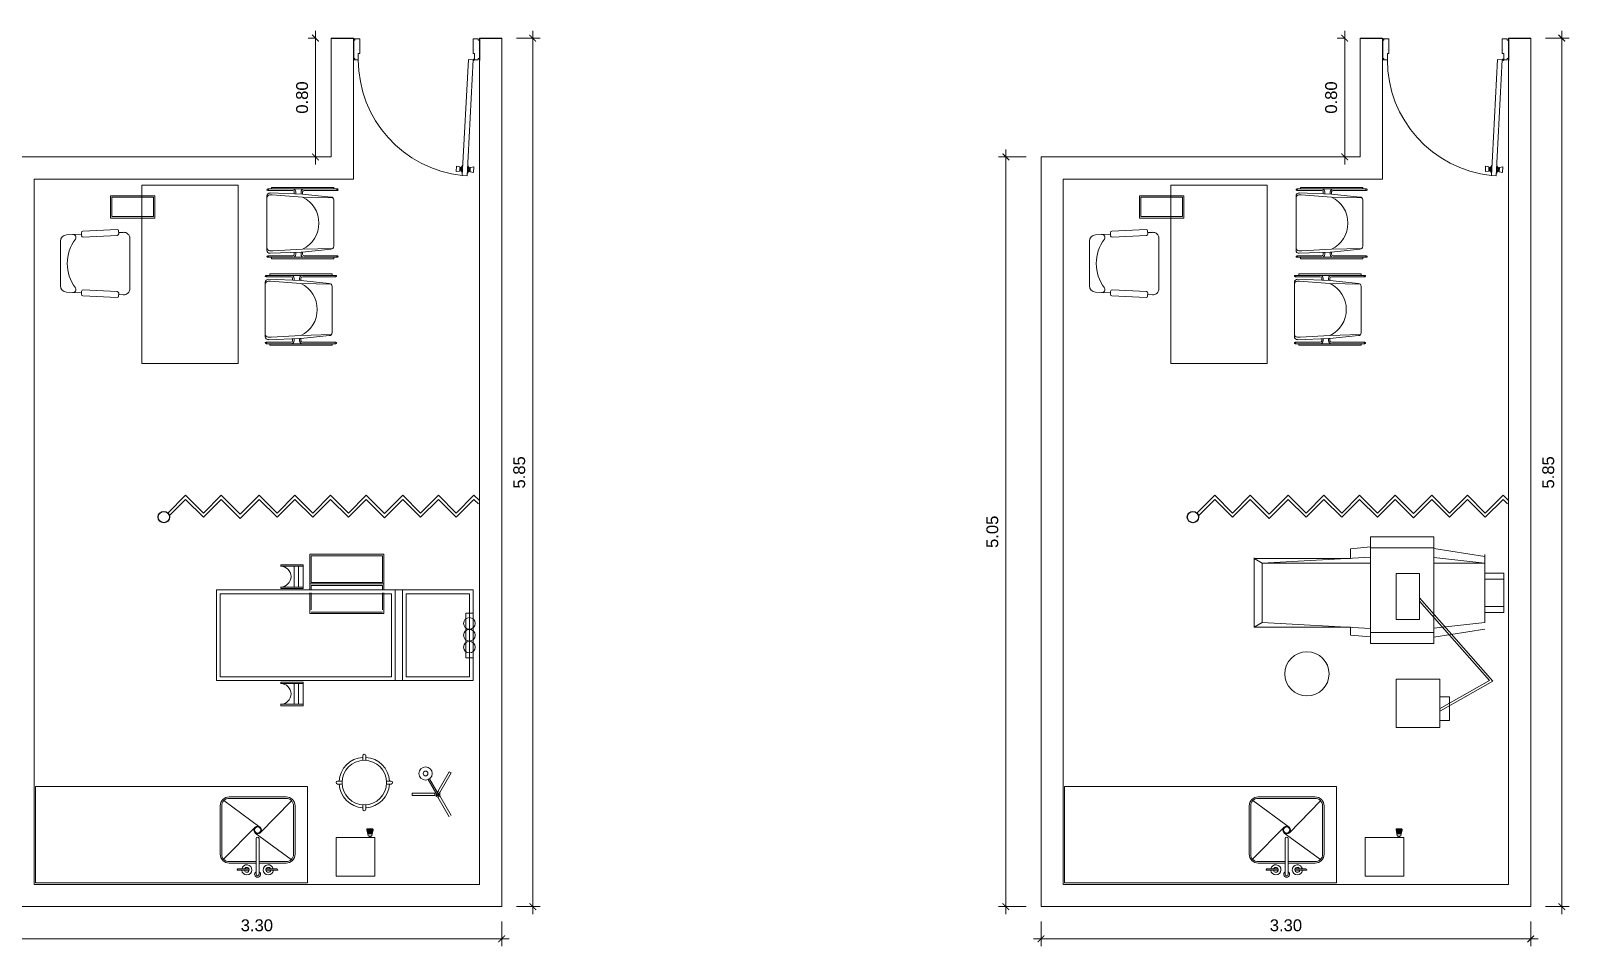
# Model space of a CAD drawing. Header units: metres. Extents: x 250.9 to 296.3, y -151.6 to -124.3.
# Drawn here: x 283.23 to 293.59, y -130.42 to -124.26 of the extents above; entities that cross this region are included whole.
import ezdxf

# ---------------------------------------------------------------- set-up
doc = ezdxf.new("R2010")
doc.units = ezdxf.units.M
doc.header["$MEASUREMENT"] = 0
doc.linetypes.add('HIDDEN', pattern=[0.375, 0.25, -0.125])
for name, color, linetype, lineweight in [('HATCH', 8, 'Continuous', 9), ('MOBILIARIO', 181, 'Continuous', 9), ('MUROS', 2, 'Continuous', 20), ('PROY', 5, 'HIDDEN', 13), ('PUERTAS', 97, 'Continuous', 13)]:
    doc.layers.add(name, color=color, linetype=linetype, lineweight=lineweight)
doc.styles.add('UNO', font='arial.ttf')
doc.dimstyles.new('EN 50', dxfattribs={"dimtxt": 0.08, "dimasz": 0.045, "dimexe": 0.05, "dimexo": 0.1, "dimgap": 0.05, "dimtad": 1, "dimlfac": -1, "dimzin": 1, "dimdsep": 46, "dimtxsty": 'UNO', "dimblk": 'ARCHTICK', "dimcen": 0.5, "dimdle": 0.05, "dimclrd": 1, "dimclre": 1, "dimclrt": 7, "dimazin": 0, "dimtm": 1e-09, "dimtfac": 1, "dimtix": 1, "dimtmove": 0, "dimatfit": 0, "dimldrblk": 'ARCHTICK', "dimfxl": 1, "dimtolj": 2, "dimlwd": 13, "dimlwe": 13, "dimarcsym": 0})

# ---------------------------------------------------------------- blocks, each defined once
blk = doc.blocks.new('TARJA')
for p, q in [((-0.014, -0.022), (-0.227, 0.194)), ((0.23, 0.196), (-0.014, 0.018)), ((0.232, -0.198), (0.019, 0.018)), ((0.019, -0.022), (-0.225, -0.2)), ((-0.008, -0.3), (-0.008, -0.06)), ((0.012, -0.3), (0.012, -0.06)), ((-0.134, -0.27), (-0.134, -0.273)), ((-0.134, -0.273), (-0.054, -0.273)), ((-0.127, -0.263), (-0.055, -0.263)), ((0.139, -0.273), (0.058, -0.273)), ((0.132, -0.263), (0.059, -0.263)), ((0.139, -0.27), (0.139, -0.273))]:
    blk.add_line(p, q)
for points in [[(0.012, -0.225), (0.194, -0.225, 0.414214), (0.254, -0.165), (0.254, 0.161, 0.414214), (0.194, 0.221), (-0.19, 0.221, 0.414214), (-0.25, 0.161), (-0.25, -0.165, 0.414214), (-0.19, -0.225), (-0.007, -0.225)], [(0.012, -0.215), (0.194, -0.215, 0.414214), (0.244, -0.165), (0.244, 0.161, 0.414214), (0.194, 0.211), (-0.19, 0.211, 0.414214), (-0.24, 0.161), (-0.24, -0.165, 0.414214), (-0.19, -0.215), (-0.007, -0.215)]]:
    blk.add_lwpolyline(points, format="xyb")
for radius in [0.026, 0.021]:
    blk.add_circle((0.002, -0.002), radius)
for centre, radius, start, end in [((0.002, -0.06), 0.01, 0, 180), ((-0.127, -0.27), 0.00711, 89.9822, 179.9822), ((-0.07, -0.27), 0.0345, 185.2545, 168.7617), ((-0.07, -0.27), 0.0167, 190.9013, 156.3336), ((0.002, -0.3), 0.02, 120, 60), ((0.002, -0.3), 0.01, 180, 0), ((0.075, -0.27), 0.0345, 11.2383, 354.7455), ((0.075, -0.27), 0.0167, 23.6664, 349.0987), ((0.132, -0.27), 0.00711, 0.0178, 90.0178)]:
    blk.add_arc(centre, radius, start, end)
blk = doc.blocks.new('CESTO')
for points in [[(-0.077, 0.159), (0.073, 0.159), (0.073, -0.141), (-0.077, -0.141)], [(-0.067, 0.149), (0.063, 0.149), (0.063, -0.131), (-0.067, -0.131)]]:
    blk.add_lwpolyline(points, close=True)
blk = doc.blocks.new('gkgk')
for p, q in [((-0.037, 0.806), (-0.039, 0.766)), ((-0.015, 0.77), (-0.039, 0.766)), ((-0.013, 0.8), (-0.037, 0.806)), ((-0.035, 0.002), (0.008, 0.83)), ((-0.014, 0.776), (-0.015, 0.77)), ((-0.014, 0.776), (-0.013, 0.794)), ((-0.01, 0.776), (-0.014, 0.776)), ((-0.013, 0.794), (-0.013, 0.8)), ((-0.009, 0.793), (-0.013, 0.794)), ((-0.01, 0.776), (-0.009, 0.793)), ((-0.01, 0.776), (-0.01, 0.773)), ((-0.006, 0.773), (-0.01, 0.773)), ((-0.009, 0.793), (-0.009, 0.796)), ((-0.005, 0.796), (-0.009, 0.796)), ((-0.006, 0.773), (-0.007, 0.77)), ((-0.003, 0.77), (-0.007, 0.77)), ((-0.006, 0.773), (-0.005, 0.796)), ((-0.001, 0.798), (-0.005, 0.799)), ((-0.005, 0.796), (-0.005, 0.799)), ((-0.003, 0.77), (-0.001, 0.798)), ((0.003, 0.758), (-0.003, 0.77)), ((0.006, 0.81), (-0.001, 0.798)), ((0.043, 0.828), (0, 0)), ((0.003, 0.758), (0.006, 0.81)), ((0.007, 0.81), (0.006, 0.81)), ((0.008, 0.83), (0.043, 0.828)), ((0.041, 0.756), (0.044, 0.808)), ((0.041, 0.782), (0.041, 0.782)), ((0.041, 0.782), (0.041, 0.782)), ((0.042, 0.808), (0.044, 0.808)), ((0.044, 0.808), (0.05, 0.796)), ((0.048, 0.767), (0.05, 0.796)), ((0.05, 0.796), (0.054, 0.796)), ((0.052, 0.77), (0.053, 0.792)), ((0.052, 0.77), (0.056, 0.77)), ((0.052, 0.77), (0.052, 0.767)), ((0.053, 0.792), (0.054, 0.796)), ((0.053, 0.792), (0.057, 0.792)), ((0.056, 0.772), (0.057, 0.79)), ((0.056, 0.772), (0.06, 0.772)), ((0.056, 0.772), (0.056, 0.77)), ((0.057, 0.79), (0.057, 0.792)), ((0.057, 0.79), (0.061, 0.79)), ((0.06, 0.772), (0.061, 0.79)), ((0.06, 0.772), (0.06, 0.766)), ((0.061, 0.79), (0.062, 0.796)), ((0.062, 0.796), (0.086, 0.799)), ((0.086, 0.799), (0.084, 0.76)), ((0.005, 0.758), (0.003, 0.758)), ((0.04, 0.756), (0.041, 0.756)), ((0.041, 0.756), (0.048, 0.767)), ((0.048, 0.767), (0.052, 0.767)), ((0.06, 0.766), (0.084, 0.76)), ((-0.07, 0.002), (-0.045, 0.002)), ((-0.07, 0.002), (-0.07, -0.008)), ((-0.045, 0.002), (-0.045, -0.043)), ((-0.035, 0.002), (0, 0)), ((0.785, 0.002), (0.785, -0.043)), ((0.81, 0.002), (0.785, 0.002)), ((0.81, 0.002), (0.81, -0.008)), ((-0.08, -0.008), (-0.08, -0.138)), ((-0.08, -0.008), (-0.07, -0.008)), ((-0.035, -0.043), (-0.045, -0.043)), ((-0.045, -0.073), (-0.045, -0.073)), ((-0.045, -0.073), (-0.045, -0.073)), ((-0.035, -0.043), (-0.035, -0.148)), ((-0.035, -0.148), (-0.035, -0.043)), ((0.775, -0.043), (0.775, -0.148)), ((0.775, -0.148), (0.775, -0.043)), ((0.775, -0.043), (0.785, -0.043)), ((0.785, -0.073), (0.785, -0.073)), ((0.785, -0.073), (0.785, -0.073)), ((0.82, -0.008), (0.81, -0.008)), ((0.82, -0.008), (0.82, -0.138)), ((-0.08, -0.138), (-0.07, -0.138)), ((-0.07, -0.138), (-0.07, -0.148)), ((-0.07, -0.148), (-0.035, -0.148)), ((0.81, -0.148), (0.775, -0.148)), ((0.82, -0.138), (0.81, -0.138)), ((0.81, -0.138), (0.81, -0.148))]:
    blk.add_line(p, q)
at = {"ltscale": 0.25}
blk.add_circle((-0.04, 0.002), 0.005, dxfattribs=at)
blk.add_arc((-0.045, 0.002), 0.83, 360, 83.893)
blk = doc.blocks.new('_ArchTick')
at = {"color": 0, "linetype": 'ByBlock', "const_width": 0.15}
blk.add_lwpolyline([(-0.5, -0.5), (0.5, 0.5)], dxfattribs=at)
blk = doc.blocks.new('*D49')
at = {"color": 1, "lineweight": 13, "transparency": 16777216}
for p, q in [((283.101, -130.257), (283.101, -130.424)), ((286.401, -130.257), (286.401, -130.424)), ((283.051, -130.374), (286.451, -130.374))]:
    blk.add_line(p, q, dxfattribs=at)
at = {"layer": 'Defpoints', "color": 0, "transparency": 16777216}
for p in [(283.101, -130.157), (286.401, -130.157), (286.401, -130.374)]:
    blk.add_point(p, dxfattribs=at)
at = {"color": 1, "lineweight": 13, "transparency": 16777216, "xscale": 0.045, "yscale": 0.045, "zscale": 0.045, "rotation": 180}
blk.add_blockref('_ArchTick', (283.101, -130.374), dxfattribs=at)
at = {"color": 1, "lineweight": 13, "transparency": 16777216, "xscale": 0.045, "yscale": 0.045, "zscale": 0.045}
blk.add_blockref('_ArchTick', (286.401, -130.374), dxfattribs=at)
at = {"color": 7, "transparency": 16777216, "insert": (284.751, -130.283), "char_height": 0.08, "attachment_point": 5, "style": 'UNO'}
blk.add_mtext('\\A2;3.30', dxfattribs=at)
blk = doc.blocks.new('*D51')
at = {"color": 1, "lineweight": 13, "transparency": 16777216}
for p, q in [((285.146, -125.157), (285.146, -124.257)), ((285.151, -124.307), (285.096, -124.307)), ((285.151, -125.107), (285.096, -125.107))]:
    blk.add_line(p, q, dxfattribs=at)
at = {"layer": 'Defpoints', "color": 0, "transparency": 16777216}
for p in [(285.146, -124.307), (285.251, -124.307), (285.251, -125.107)]:
    blk.add_point(p, dxfattribs=at)
at = {"color": 1, "lineweight": 13, "transparency": 16777216, "xscale": 0.045, "yscale": 0.045, "zscale": 0.045}
for p, rotation in [((285.146, -124.307), 90), ((285.146, -125.107), 270)]:
    blk.add_blockref('_ArchTick', p, dxfattribs=dict(at, rotation=rotation))
at = {"color": 7, "transparency": 16777216, "insert": (285.056, -124.707), "char_height": 0.08, "attachment_point": 5, "rotation": 90, "style": 'UNO'}
blk.add_mtext('\\A2;0.80', dxfattribs=at)
blk = doc.blocks.new('*D52')
at = {"color": 1, "lineweight": 13, "transparency": 16777216}
for p, q in [((286.61, -124.257), (286.61, -130.207)), ((286.501, -124.307), (286.66, -124.307)), ((286.501, -130.157), (286.66, -130.157))]:
    blk.add_line(p, q, dxfattribs=at)
at = {"layer": 'Defpoints', "color": 0, "transparency": 16777216}
for p in [(286.401, -124.307), (286.401, -130.157), (286.61, -130.157)]:
    blk.add_point(p, dxfattribs=at)
at = {"color": 1, "lineweight": 13, "transparency": 16777216, "xscale": 0.045, "yscale": 0.045, "zscale": 0.045}
for p, rotation in [((286.61, -124.307), 90), ((286.61, -130.157), 270)]:
    blk.add_blockref('_ArchTick', p, dxfattribs=dict(at, rotation=rotation))
at = {"color": 7, "transparency": 16777216, "insert": (286.519, -127.232), "char_height": 0.08, "attachment_point": 5, "rotation": 90, "style": 'UNO'}
blk.add_mtext('\\A2;5.85', dxfattribs=at)
blk = doc.blocks.new('*D53')
at = {"color": 1, "lineweight": 13, "transparency": 16777216}
for p, q in [((290.035, -130.257), (290.035, -130.424)), ((293.335, -130.257), (293.335, -130.424)), ((289.985, -130.374), (293.385, -130.374))]:
    blk.add_line(p, q, dxfattribs=at)
at = {"layer": 'Defpoints', "color": 0, "transparency": 16777216}
for p in [(290.035, -130.157), (293.335, -130.157), (293.335, -130.374)]:
    blk.add_point(p, dxfattribs=at)
at = {"color": 1, "lineweight": 13, "transparency": 16777216, "xscale": 0.045, "yscale": 0.045, "zscale": 0.045, "rotation": 180}
blk.add_blockref('_ArchTick', (290.035, -130.374), dxfattribs=at)
at = {"color": 1, "lineweight": 13, "transparency": 16777216, "xscale": 0.045, "yscale": 0.045, "zscale": 0.045}
blk.add_blockref('_ArchTick', (293.335, -130.374), dxfattribs=at)
at = {"color": 7, "transparency": 16777216, "insert": (291.685, -130.283), "char_height": 0.08, "attachment_point": 5, "style": 'UNO'}
blk.add_mtext('\\A2;3.30', dxfattribs=at)
blk = doc.blocks.new('*D54')
at = {"color": 1, "lineweight": 13, "transparency": 16777216}
for p, q in [((289.935, -125.107), (289.748, -125.107)), ((289.798, -130.207), (289.798, -125.057)), ((289.935, -130.157), (289.748, -130.157))]:
    blk.add_line(p, q, dxfattribs=at)
at = {"layer": 'Defpoints', "color": 0, "transparency": 16777216}
for p in [(289.798, -125.107), (290.035, -125.107), (290.035, -130.157)]:
    blk.add_point(p, dxfattribs=at)
at = {"color": 1, "lineweight": 13, "transparency": 16777216, "xscale": 0.045, "yscale": 0.045, "zscale": 0.045}
for p, rotation in [((289.798, -125.107), 90), ((289.798, -130.157), 270)]:
    blk.add_blockref('_ArchTick', p, dxfattribs=dict(at, rotation=rotation))
at = {"color": 7, "transparency": 16777216, "insert": (289.707, -127.632), "char_height": 0.08, "attachment_point": 5, "rotation": 90, "style": 'UNO'}
blk.add_mtext('\\A2;5.05', dxfattribs=at)
blk = doc.blocks.new('*D55')
at = {"color": 1, "lineweight": 13, "transparency": 16777216}
for p, q in [((292.081, -125.157), (292.081, -124.257)), ((292.085, -124.307), (292.031, -124.307)), ((292.085, -125.107), (292.031, -125.107))]:
    blk.add_line(p, q, dxfattribs=at)
at = {"layer": 'Defpoints', "color": 0, "transparency": 16777216}
for p in [(292.081, -124.307), (292.185, -124.307), (292.185, -125.107)]:
    blk.add_point(p, dxfattribs=at)
at = {"color": 1, "lineweight": 13, "transparency": 16777216, "xscale": 0.045, "yscale": 0.045, "zscale": 0.045}
for p, rotation in [((292.081, -124.307), 90), ((292.081, -125.107), 270)]:
    blk.add_blockref('_ArchTick', p, dxfattribs=dict(at, rotation=rotation))
at = {"color": 7, "transparency": 16777216, "insert": (291.99, -124.707), "char_height": 0.08, "attachment_point": 5, "rotation": 90, "style": 'UNO'}
blk.add_mtext('\\A2;0.80', dxfattribs=at)
blk = doc.blocks.new('*D56')
at = {"color": 1, "lineweight": 13, "transparency": 16777216}
for p, q in [((293.544, -124.257), (293.544, -130.207)), ((293.435, -124.307), (293.594, -124.307)), ((293.435, -130.157), (293.594, -130.157))]:
    blk.add_line(p, q, dxfattribs=at)
at = {"layer": 'Defpoints', "color": 0, "transparency": 16777216}
for p in [(293.335, -124.307), (293.335, -130.157), (293.544, -130.157)]:
    blk.add_point(p, dxfattribs=at)
at = {"color": 1, "lineweight": 13, "transparency": 16777216, "xscale": 0.045, "yscale": 0.045, "zscale": 0.045}
for p, rotation in [((293.544, -124.307), 90), ((293.544, -130.157), 270)]:
    blk.add_blockref('_ArchTick', p, dxfattribs=dict(at, rotation=rotation))
at = {"color": 7, "transparency": 16777216, "insert": (293.453, -127.232), "char_height": 0.08, "attachment_point": 5, "rotation": 90, "style": 'UNO'}
blk.add_mtext('\\A2;5.85', dxfattribs=at)
blk = doc.blocks.new('CAMILLA')
at = {"layer": 'MOBILIARIO'}
for p, q in [((4117.009, 2569.585), (4117.435, 2569.585)), ((4116.665, 2569.117), (4116.665, 2569.517)), ((4116.665, 2569.517), (4116.665, 2569.117)), ((4117.57, 2569.549), (4118.22, 2569.549)), ((4118.165, 2569.517), (4118.22, 2569.549)), ((4118.165, 2569.517), (4118.165, 2569.117)), ((4118.165, 2569.117), (4118.165, 2569.517)), ((4118.22, 2569.085), (4118.22, 2569.549)), ((4118.22, 2569.549), (4118.22, 2569.082)), ((4116.665, 2569.117), (4117.009, 2569.117)), ((4117.435, 2569.117), (4118.165, 2569.117)), ((4117.57, 2569.085), (4118.22, 2569.085)), ((4118.165, 2569.117), (4118.22, 2569.085)), ((4117.009, 2569.014), (4117.435, 2569.014))]:
    blk.add_line(p, q, dxfattribs=at)
for points in [[(4116.969, 2570.224), (4117.262, 2570.224), (4117.262, 2569.898), (4116.969, 2569.898)], [(4116.969, 2570.178), (4116.903, 2570.178), (4116.903, 2570.018), (4116.969, 2570.018)], [(4117.009, 2569.659), (4117.435, 2569.659), (4117.435, 2568.941), (4117.009, 2568.941)], [(4117.105, 2569.497), (4117.263, 2569.497), (4117.263, 2569.186), (4117.105, 2569.186)], [(4116.665, 2569.225), (4116.537, 2569.225), (4116.537, 2569.449), (4116.665, 2569.449)], [(4116.665, 2569.41), (4116.537, 2569.41), (4116.537, 2569.185), (4116.665, 2569.185)]]:
    blk.add_lwpolyline(points, close=True, dxfattribs=at)
for points in [[(4117.105, 2569.35), (4116.61, 2569.912), (4116.963, 2570.111)], [(4117.105, 2569.373), (4116.633, 2569.908), (4116.97, 2570.098)], [(4116.665, 2569.562), (4117.009, 2569.615)], [(4117.435, 2569.614), (4117.57, 2569.603), (4117.57, 2569.549)], [(4116.665, 2569.517), (4117.009, 2569.556)], [(4117.435, 2569.557), (4118.165, 2569.517)], [(4116.665, 2569.446), (4116.665, 2569.19)], [(4116.665, 2569.189), (4116.665, 2569.444)], [(4116.665, 2569.117), (4117.009, 2569.079)], [(4116.665, 2569.117), (4116.665, 2569.06)], [(4116.665, 2569.072), (4117.009, 2569.019)], [(4117.435, 2569.078), (4118.165, 2569.117)], [(4117.435, 2569.008), (4117.57, 2569.02), (4117.57, 2569.085)]]:
    blk.add_lwpolyline(points, dxfattribs=at)

msp = doc.modelspace()

# ---------------------------------------------------------------- linework, layer by layer
for p, q in [((285.251, -124.307), (285.401, -124.307)), ((285.401, -124.307), (285.401, -124.457)), ((286.251, -124.307), (286.401, -124.307)), ((286.251, -124.307), (286.251, -124.457)), ((292.185, -124.307), (292.335, -124.307)), ((292.335, -124.307), (292.335, -124.457)), ((293.185, -124.307), (293.335, -124.307)), ((293.185, -124.307), (293.185, -124.457))]:
    msp.add_line(p, q)
for centre in [(284.124, -127.533), (291.058, -127.533)]:
    msp.add_circle(centre, 0.038)
at = {"layer": 'HATCH'}
for p, q in [((284.831, -125.323), (284.824, -125.323)), ((284.993, -125.323), (284.831, -125.323)), ((285.269, -125.313), (284.849, -125.313)), ((284.849, -125.323), (284.849, -125.313)), ((285.072, -125.323), (284.975, -125.323)), ((285.049, -125.323), (285.013, -125.323)), ((285.049, -125.323), (285.072, -125.323)), ((285.059, -125.323), (285.049, -125.323)), ((285.059, -125.323), (285.081, -125.323)), ((285.287, -125.323), (285.069, -125.323)), ((285.081, -125.323), (285.294, -125.323)), ((285.269, -125.323), (285.269, -125.313)), ((285.287, -125.323), (285.294, -125.323)), ((291.765, -125.323), (291.758, -125.323)), ((291.927, -125.323), (291.765, -125.323)), ((292.203, -125.313), (291.783, -125.313)), ((291.783, -125.323), (291.783, -125.313)), ((292.006, -125.323), (291.909, -125.323)), ((291.983, -125.323), (291.947, -125.323)), ((291.983, -125.323), (292.006, -125.323)), ((291.993, -125.323), (291.983, -125.323)), ((291.993, -125.323), (292.015, -125.323)), ((292.221, -125.323), (292.003, -125.323)), ((292.015, -125.323), (292.228, -125.323)), ((292.203, -125.323), (292.203, -125.313)), ((292.221, -125.323), (292.228, -125.323)), ((284.819, -125.378), (284.819, -125.37)), ((284.819, -125.378), (284.819, -125.389)), ((284.819, -125.719), (284.819, -125.383)), ((284.831, -125.333), (284.824, -125.333)), ((284.993, -125.333), (284.831, -125.333)), ((284.853, -125.363), (284.839, -125.363)), ((285.059, -125.358), (284.841, -125.35)), ((284.853, -125.363), (285.059, -125.378)), ((285.003, -125.356), (285.003, -125.343)), ((285.013, -125.356), (285.013, -125.343)), ((285.049, -125.343), (285.049, -125.358)), ((285.059, -125.343), (285.059, -125.358)), ((285.059, -125.358), (285.059, -125.343)), ((285.25, -125.377), (285.059, -125.358)), ((285.059, -125.378), (285.264, -125.383)), ((285.269, -125.333), (285.069, -125.333)), ((285.069, -125.333), (285.086, -125.333)), ((285.086, -125.333), (285.269, -125.333)), ((285.269, -125.333), (285.287, -125.333)), ((285.269, -125.709), (285.269, -125.397)), ((285.287, -125.333), (285.294, -125.333)), ((291.753, -125.378), (291.753, -125.37)), ((291.753, -125.378), (291.753, -125.389)), ((291.753, -125.719), (291.753, -125.383)), ((291.765, -125.333), (291.758, -125.333)), ((291.927, -125.333), (291.765, -125.333)), ((291.787, -125.363), (291.773, -125.363)), ((291.993, -125.358), (291.775, -125.35)), ((291.787, -125.363), (291.993, -125.378)), ((291.937, -125.356), (291.937, -125.343)), ((291.947, -125.356), (291.947, -125.343)), ((291.983, -125.343), (291.983, -125.358)), ((291.993, -125.343), (291.993, -125.358)), ((291.993, -125.358), (291.993, -125.343)), ((292.184, -125.377), (291.993, -125.358)), ((291.993, -125.378), (292.198, -125.383)), ((292.203, -125.333), (292.003, -125.333)), ((292.003, -125.333), (292.02, -125.333)), ((292.02, -125.333), (292.203, -125.333)), ((292.203, -125.333), (292.221, -125.333)), ((292.203, -125.709), (292.203, -125.397)), ((292.221, -125.333), (292.228, -125.333)), ((283.468, -125.632), (283.57, -125.627)), ((283.569, -125.617), (283.57, -125.637)), ((283.579, -125.607), (283.809, -125.596)), ((283.581, -125.647), (283.81, -125.636)), ((283.819, -125.606), (283.82, -125.626)), ((283.82, -125.616), (283.851, -125.615)), ((290.403, -125.632), (290.504, -125.627)), ((290.503, -125.617), (290.504, -125.637)), ((290.513, -125.607), (290.743, -125.596)), ((290.515, -125.647), (290.745, -125.636)), ((290.753, -125.606), (290.754, -125.626)), ((290.754, -125.616), (290.785, -125.615)), ((283.428, -125.674), (283.428, -125.976)), ((283.895, -125.657), (283.895, -125.993)), ((284.819, -125.71), (284.82, -125.71)), ((284.819, -125.728), (284.819, -125.71)), ((284.819, -125.728), (284.819, -125.736)), ((284.849, -125.739), (284.839, -125.739)), ((284.849, -125.739), (284.859, -125.739)), ((284.859, -125.739), (285.059, -125.728)), ((285.264, -125.723), (285.059, -125.728)), ((285.059, -125.728), (285.059, -125.728)), ((285.25, -125.729), (285.059, -125.748)), ((285.25, -125.729), (285.25, -125.729)), ((290.362, -125.674), (290.362, -125.976)), ((290.829, -125.657), (290.829, -125.993)), ((291.753, -125.71), (291.754, -125.71)), ((291.753, -125.728), (291.753, -125.71)), ((291.753, -125.728), (291.753, -125.736)), ((291.783, -125.739), (291.773, -125.739)), ((291.783, -125.739), (291.793, -125.739)), ((291.793, -125.739), (291.993, -125.728)), ((292.198, -125.723), (291.993, -125.728)), ((291.993, -125.728), (291.993, -125.728)), ((292.184, -125.729), (291.993, -125.748)), ((292.184, -125.729), (292.184, -125.729)), ((284.831, -125.773), (284.824, -125.773)), ((284.831, -125.783), (284.824, -125.783)), ((284.993, -125.773), (284.831, -125.773)), ((284.831, -125.773), (284.993, -125.773)), ((284.831, -125.773), (284.831, -125.773)), ((284.993, -125.783), (284.831, -125.783)), ((284.831, -125.783), (284.831, -125.783)), ((284.849, -125.783), (284.831, -125.783)), ((285.049, -125.748), (284.841, -125.756)), ((284.849, -125.793), (284.849, -125.783)), ((284.849, -125.793), (284.849, -125.783)), ((284.849, -125.793), (284.849, -125.783)), ((284.849, -125.783), (284.879, -125.783)), ((284.849, -125.793), (284.849, -125.783)), ((284.849, -125.793), (284.849, -125.783)), ((285.269, -125.793), (284.849, -125.793)), ((284.849, -125.793), (285.269, -125.793)), ((285.069, -125.783), (284.993, -125.783)), ((285.003, -125.75), (285.003, -125.763)), ((285.013, -125.75), (285.013, -125.763)), ((285.013, -125.773), (285.013, -125.773)), ((285.049, -125.748), (285.059, -125.748)), ((285.049, -125.748), (285.049, -125.763)), ((285.059, -125.763), (285.059, -125.748)), ((285.059, -125.763), (285.059, -125.748)), ((285.069, -125.773), (285.287, -125.773)), ((285.288, -125.773), (285.069, -125.773)), ((285.069, -125.783), (285.287, -125.783)), ((285.269, -125.783), (285.239, -125.783)), ((285.269, -125.793), (285.269, -125.783)), ((285.269, -125.793), (285.269, -125.783)), ((285.269, -125.783), (285.287, -125.783)), ((285.269, -125.793), (285.269, -125.783)), ((285.269, -125.793), (285.269, -125.783)), ((285.269, -125.793), (285.269, -125.783)), ((285.287, -125.773), (285.284, -125.773)), ((285.286, -125.783), (285.294, -125.783)), ((285.286, -125.783), (285.287, -125.783)), ((285.288, -125.773), (285.29, -125.773)), ((285.29, -125.773), (285.294, -125.773)), ((291.765, -125.773), (291.758, -125.773)), ((291.765, -125.783), (291.758, -125.783)), ((291.927, -125.773), (291.765, -125.773)), ((291.765, -125.773), (291.927, -125.773)), ((291.765, -125.773), (291.765, -125.773)), ((291.927, -125.783), (291.765, -125.783)), ((291.765, -125.783), (291.765, -125.783)), ((291.783, -125.783), (291.765, -125.783)), ((291.983, -125.748), (291.775, -125.756)), ((291.783, -125.793), (291.783, -125.783)), ((291.783, -125.793), (291.783, -125.783)), ((291.783, -125.793), (291.783, -125.783)), ((291.783, -125.783), (291.813, -125.783)), ((291.783, -125.793), (291.783, -125.783)), ((291.783, -125.793), (291.783, -125.783)), ((292.203, -125.793), (291.783, -125.793)), ((291.783, -125.793), (292.203, -125.793)), ((292.003, -125.783), (291.927, -125.783)), ((291.937, -125.75), (291.937, -125.763)), ((291.947, -125.75), (291.947, -125.763)), ((291.947, -125.773), (291.947, -125.773)), ((291.983, -125.748), (291.993, -125.748)), ((291.983, -125.748), (291.983, -125.763)), ((291.993, -125.763), (291.993, -125.748)), ((291.993, -125.763), (291.993, -125.748)), ((292.003, -125.773), (292.221, -125.773)), ((292.222, -125.773), (292.003, -125.773)), ((292.003, -125.783), (292.221, -125.783)), ((292.203, -125.783), (292.173, -125.783)), ((292.203, -125.793), (292.203, -125.783)), ((292.203, -125.793), (292.203, -125.783)), ((292.203, -125.783), (292.221, -125.783)), ((292.203, -125.793), (292.203, -125.783)), ((292.203, -125.793), (292.203, -125.783)), ((292.203, -125.793), (292.203, -125.783)), ((292.221, -125.773), (292.218, -125.773)), ((292.22, -125.783), (292.228, -125.783)), ((292.22, -125.783), (292.221, -125.783)), ((292.222, -125.773), (292.224, -125.773)), ((292.224, -125.773), (292.228, -125.773)), ((284.808, -125.96), (284.808, -125.951)), ((284.82, -125.905), (284.813, -125.905)), ((284.82, -125.915), (284.813, -125.915)), ((284.982, -125.905), (284.82, -125.905)), ((284.982, -125.915), (284.82, -125.915)), ((284.842, -125.945), (284.828, -125.945)), ((285.048, -125.94), (284.83, -125.931)), ((285.258, -125.895), (284.838, -125.895)), ((284.838, -125.905), (284.838, -125.895)), ((284.842, -125.945), (285.048, -125.96)), ((285.061, -125.905), (284.964, -125.905)), ((284.992, -125.938), (284.992, -125.925)), ((285.038, -125.905), (285.002, -125.905)), ((285.002, -125.938), (285.002, -125.925)), ((285.038, -125.905), (285.061, -125.905)), ((285.048, -125.905), (285.038, -125.905)), ((285.038, -125.925), (285.038, -125.939)), ((285.048, -125.905), (285.07, -125.905)), ((285.048, -125.925), (285.048, -125.94)), ((285.048, -125.94), (285.048, -125.925)), ((285.239, -125.959), (285.048, -125.94)), ((285.276, -125.905), (285.058, -125.905)), ((285.258, -125.915), (285.058, -125.915)), ((285.058, -125.915), (285.075, -125.915)), ((285.07, -125.905), (285.284, -125.905)), ((285.075, -125.915), (285.258, -125.915)), ((285.258, -125.905), (285.258, -125.895)), ((285.258, -125.915), (285.276, -125.915)), ((285.276, -125.905), (285.284, -125.905)), ((285.276, -125.915), (285.284, -125.915)), ((291.742, -125.96), (291.742, -125.951)), ((291.754, -125.905), (291.747, -125.905)), ((291.754, -125.915), (291.747, -125.915)), ((291.916, -125.905), (291.754, -125.905)), ((291.916, -125.915), (291.754, -125.915)), ((291.776, -125.945), (291.762, -125.945)), ((291.982, -125.94), (291.764, -125.931)), ((292.192, -125.895), (291.772, -125.895)), ((291.772, -125.905), (291.772, -125.895)), ((291.776, -125.945), (291.982, -125.96)), ((291.995, -125.905), (291.898, -125.905)), ((291.926, -125.938), (291.926, -125.925)), ((291.972, -125.905), (291.936, -125.905)), ((291.936, -125.938), (291.936, -125.925)), ((291.972, -125.905), (291.995, -125.905)), ((291.982, -125.905), (291.972, -125.905)), ((291.972, -125.925), (291.972, -125.939)), ((291.982, -125.905), (292.004, -125.905)), ((291.982, -125.925), (291.982, -125.94)), ((291.982, -125.94), (291.982, -125.925)), ((292.173, -125.959), (291.982, -125.94)), ((292.21, -125.905), (291.992, -125.905)), ((292.192, -125.915), (291.992, -125.915)), ((291.992, -125.915), (292.009, -125.915)), ((292.004, -125.905), (292.218, -125.905)), ((292.009, -125.915), (292.192, -125.915)), ((292.192, -125.905), (292.192, -125.895)), ((292.192, -125.915), (292.21, -125.915)), ((292.21, -125.905), (292.218, -125.905)), ((292.21, -125.915), (292.218, -125.915)), ((283.468, -126.018), (283.57, -126.023)), ((283.569, -126.033), (283.57, -126.013)), ((283.579, -126.043), (283.809, -126.054)), ((283.581, -126.003), (283.81, -126.014)), ((283.819, -126.044), (283.82, -126.024)), ((283.82, -126.034), (283.851, -126.036)), ((284.808, -125.96), (284.808, -125.97)), ((284.808, -126.301), (284.808, -125.965)), ((285.048, -125.96), (285.253, -125.965)), ((285.258, -126.291), (285.258, -125.979)), ((290.403, -126.018), (290.504, -126.023)), ((290.503, -126.033), (290.504, -126.013)), ((290.513, -126.043), (290.743, -126.054)), ((290.515, -126.003), (290.745, -126.014)), ((290.753, -126.044), (290.754, -126.024)), ((290.754, -126.034), (290.785, -126.036)), ((291.742, -125.96), (291.742, -125.97)), ((291.742, -126.301), (291.742, -125.965)), ((291.982, -125.96), (292.187, -125.965)), ((292.192, -126.291), (292.192, -125.979)), ((284.808, -126.292), (284.809, -126.292)), ((284.808, -126.31), (284.808, -126.292)), ((284.808, -126.31), (284.808, -126.318)), ((284.82, -126.355), (284.813, -126.355)), ((284.82, -126.365), (284.813, -126.365)), ((284.982, -126.355), (284.82, -126.355)), ((284.82, -126.355), (284.982, -126.355)), ((284.82, -126.355), (284.82, -126.355)), ((284.982, -126.365), (284.82, -126.365)), ((284.82, -126.365), (284.82, -126.365)), ((284.838, -126.365), (284.82, -126.365)), ((284.838, -126.321), (284.828, -126.321)), ((285.038, -126.33), (284.83, -126.338)), ((284.838, -126.321), (284.848, -126.321)), ((284.838, -126.375), (284.838, -126.365)), ((284.838, -126.375), (284.838, -126.365)), ((284.838, -126.375), (284.838, -126.365)), ((284.838, -126.365), (284.868, -126.365)), ((284.838, -126.375), (284.838, -126.365)), ((284.838, -126.375), (284.838, -126.365)), ((284.848, -126.321), (285.048, -126.31)), ((285.058, -126.365), (284.982, -126.365)), ((284.992, -126.332), (284.992, -126.345)), ((285.002, -126.331), (285.002, -126.345)), ((285.002, -126.355), (285.002, -126.355)), ((285.038, -126.33), (285.038, -126.345)), ((285.038, -126.33), (285.048, -126.33)), ((285.253, -126.304), (285.048, -126.31)), ((285.048, -126.31), (285.048, -126.31)), ((285.239, -126.311), (285.048, -126.33)), ((285.048, -126.345), (285.048, -126.33)), ((285.048, -126.345), (285.048, -126.33)), ((285.058, -126.355), (285.276, -126.355)), ((285.277, -126.355), (285.058, -126.355)), ((285.058, -126.365), (285.276, -126.365)), ((285.258, -126.365), (285.228, -126.365)), ((285.239, -126.311), (285.239, -126.311)), ((285.258, -126.375), (285.258, -126.365)), ((285.258, -126.375), (285.258, -126.365)), ((285.258, -126.365), (285.276, -126.365)), ((285.258, -126.375), (285.258, -126.365)), ((285.258, -126.375), (285.258, -126.365)), ((285.258, -126.375), (285.258, -126.365)), ((285.276, -126.355), (285.273, -126.355)), ((285.275, -126.365), (285.283, -126.365)), ((285.275, -126.365), (285.276, -126.365)), ((285.277, -126.355), (285.279, -126.355)), ((285.279, -126.355), (285.283, -126.355)), ((291.742, -126.292), (291.743, -126.292)), ((291.742, -126.31), (291.742, -126.292)), ((291.742, -126.31), (291.742, -126.318)), ((291.754, -126.355), (291.747, -126.355)), ((291.754, -126.365), (291.747, -126.365)), ((291.916, -126.355), (291.754, -126.355)), ((291.754, -126.355), (291.916, -126.355)), ((291.754, -126.355), (291.754, -126.355)), ((291.916, -126.365), (291.754, -126.365)), ((291.754, -126.365), (291.754, -126.365)), ((291.772, -126.365), (291.754, -126.365)), ((291.772, -126.321), (291.762, -126.321)), ((291.972, -126.33), (291.764, -126.338)), ((291.772, -126.321), (291.782, -126.321)), ((291.772, -126.375), (291.772, -126.365)), ((291.772, -126.375), (291.772, -126.365)), ((291.772, -126.375), (291.772, -126.365)), ((291.772, -126.365), (291.802, -126.365)), ((291.772, -126.375), (291.772, -126.365)), ((291.772, -126.375), (291.772, -126.365)), ((291.782, -126.321), (291.982, -126.31)), ((291.992, -126.365), (291.916, -126.365)), ((291.926, -126.332), (291.926, -126.345)), ((291.936, -126.331), (291.936, -126.345)), ((291.936, -126.355), (291.936, -126.355)), ((291.972, -126.33), (291.972, -126.345)), ((291.972, -126.33), (291.982, -126.33)), ((292.187, -126.304), (291.982, -126.31)), ((291.982, -126.31), (291.982, -126.31)), ((292.173, -126.311), (291.982, -126.33)), ((291.982, -126.345), (291.982, -126.33)), ((291.982, -126.345), (291.982, -126.33)), ((291.992, -126.355), (292.21, -126.355)), ((292.211, -126.355), (291.992, -126.355)), ((291.992, -126.365), (292.21, -126.365)), ((292.192, -126.365), (292.162, -126.365)), ((292.173, -126.311), (292.173, -126.311)), ((292.192, -126.375), (292.192, -126.365)), ((292.192, -126.375), (292.192, -126.365)), ((292.192, -126.365), (292.21, -126.365)), ((292.192, -126.375), (292.192, -126.365)), ((292.192, -126.375), (292.192, -126.365)), ((292.192, -126.375), (292.192, -126.365)), ((292.21, -126.355), (292.207, -126.355)), ((292.209, -126.365), (292.217, -126.365)), ((292.209, -126.365), (292.21, -126.365)), ((292.211, -126.355), (292.213, -126.355)), ((292.213, -126.355), (292.217, -126.355)), ((285.258, -126.375), (284.838, -126.375)), ((284.838, -126.375), (285.258, -126.375)), ((292.192, -126.375), (291.772, -126.375)), ((291.772, -126.375), (292.192, -126.375)), ((285.607, -127.783), (285.107, -127.783)), ((285.107, -127.783), (285.107, -128.025)), ((285.117, -127.793), (285.597, -127.793)), ((285.117, -127.793), (285.117, -127.973)), ((285.597, -127.793), (285.597, -127.973)), ((285.607, -128.023), (285.607, -127.783)), ((284.912, -127.854), (285.062, -127.854)), ((284.912, -127.854), (284.912, -127.864)), ((284.912, -127.864), (285.062, -127.864)), ((285.002, -128.004), (285.002, -127.864)), ((285.032, -128.004), (285.032, -127.864)), ((285.062, -128.014), (285.062, -127.854)), ((284.478, -128.634), (284.478, -128.024)), ((284.478, -128.024), (286.208, -128.024)), ((284.912, -128.004), (285.062, -128.004)), ((284.912, -128.004), (284.912, -128.014)), ((284.912, -128.014), (285.062, -128.014)), ((285.107, -127.983), (285.607, -127.983)), ((285.117, -127.973), (285.597, -127.973)), ((285.117, -127.993), (285.597, -127.993)), ((285.117, -127.993), (285.117, -128.025)), ((285.597, -127.993), (285.597, -128.023)), ((285.683, -128.024), (285.683, -128.633)), ((285.733, -128.024), (285.733, -128.633)), ((286.208, -128.024), (286.208, -128.634)), ((284.503, -128.609), (284.503, -128.049)), ((284.503, -128.049), (285.658, -128.049)), ((285.107, -128.183), (285.107, -128.044)), ((285.117, -128.044), (285.117, -128.157)), ((285.597, -128.044), (285.597, -128.157)), ((285.607, -128.183), (285.607, -128.044)), ((285.658, -128.049), (285.658, -128.609)), ((286.183, -128.049), (285.758, -128.049)), ((285.758, -128.049), (285.758, -128.609)), ((286.183, -128.609), (286.183, -128.049)), ((285.107, -128.183), (285.607, -128.183)), ((285.117, -128.173), (285.597, -128.173)), ((286.159, -128.18), (286.209, -128.18)), ((286.159, -128.48), (286.159, -128.18)), ((286.209, -128.18), (286.209, -128.48)), ((286.209, -128.48), (286.159, -128.48)), ((286.208, -128.634), (284.478, -128.634)), ((285.658, -128.609), (284.503, -128.609)), ((284.912, -128.644), (285.062, -128.644)), ((284.912, -128.654), (284.912, -128.644)), ((285.062, -128.644), (285.062, -128.804)), ((285.758, -128.609), (286.183, -128.609)), ((284.912, -128.654), (285.062, -128.654)), ((285.002, -128.654), (285.002, -128.794)), ((285.032, -128.654), (285.032, -128.794)), ((284.912, -128.794), (285.062, -128.794)), ((284.912, -128.804), (284.912, -128.794)), ((284.912, -128.804), (285.062, -128.804)), ((285.465, -129.141), (285.465, -129.171)), ((285.485, -129.171), (285.485, -129.141)), ((285.97, -129.381), (286.047, -129.248)), ((285.984, -129.389), (286.061, -129.256)), ((286.061, -129.256), (286.047, -129.248)), ((285.325, -129.311), (285.295, -129.311)), ((285.295, -129.331), (285.325, -129.331)), ((285.625, -129.311), (285.655, -129.311)), ((285.655, -129.331), (285.625, -129.331)), ((285.964, -129.402), (285.906, -129.301)), ((285.973, -129.397), (285.914, -129.296)), ((285.465, -129.501), (285.465, -129.471)), ((285.485, -129.471), (285.485, -129.501)), ((285.797, -129.392), (285.797, -129.408)), ((285.797, -129.392), (285.951, -129.392)), ((285.797, -129.408), (285.951, -129.408)), ((285.951, -129.392), (285.956, -129.389)), ((285.951, -129.392), (285.951, -129.408)), ((285.97, -129.419), (285.951, -129.408)), ((285.965, -129.384), (285.97, -129.381)), ((285.984, -129.389), (285.97, -129.381)), ((285.984, -129.411), (285.97, -129.419)), ((285.97, -129.419), (286.047, -129.552)), ((285.984, -129.389), (285.984, -129.411)), ((285.984, -129.411), (286.061, -129.544)), ((285.492, -129.637), (285.534, -129.637)), ((285.493, -129.642), (285.533, -129.642)), ((285.494, -129.647), (285.532, -129.647)), ((285.495, -129.652), (285.531, -129.652)), ((285.496, -129.657), (285.53, -129.657)), ((285.497, -129.662), (285.529, -129.662)), ((285.498, -129.667), (285.528, -129.667)), ((285.511, -129.682), (285.511, -129.692)), ((285.516, -129.682), (285.516, -129.692)), ((292.427, -129.637), (292.468, -129.637)), ((292.427, -129.642), (292.467, -129.642)), ((292.428, -129.647), (292.466, -129.647)), ((292.429, -129.652), (292.465, -129.652)), ((292.43, -129.657), (292.464, -129.657)), ((292.431, -129.662), (292.463, -129.662)), ((292.432, -129.667), (292.462, -129.667)), ((292.445, -129.682), (292.445, -129.692)), ((292.45, -129.682), (292.45, -129.692)), ((285.285, -129.692), (285.514, -129.692)), ((292.219, -129.692), (292.448, -129.692))]:
    msp.add_line(p, q, dxfattribs=at)
for points in [[(283.975, -126.499), (283.975, -125.297), (284.625, -125.297), (284.625, -126.499)], [(290.909, -126.499), (290.909, -125.297), (291.559, -125.297), (291.559, -126.499)], [(285.092, -129.347), (285.092, -129.997), (283.26, -129.997), (283.26, -129.347)], [(292.026, -129.347), (292.026, -129.997), (290.194, -129.997), (290.194, -129.347)], [(285.285, -129.952), (285.285, -129.692), (285.545, -129.692), (285.545, -129.952)], [(292.219, -129.952), (292.219, -129.692), (292.479, -129.692), (292.479, -129.952)]]:
    msp.add_lwpolyline(points, close=True, dxfattribs=at)
for points in [[(285.526, -129.678), (285.534, -129.639, 0.487928), (285.529, -129.633), (285.497, -129.633, 0.487928), (285.492, -129.639), (285.5, -129.678, 0.344151), (285.505, -129.682), (285.521, -129.682, 0.344151)], [(292.46, -129.678), (292.468, -129.639, 0.487928), (292.463, -129.633), (292.431, -129.633, 0.487928), (292.427, -129.639), (292.434, -129.678, 0.344151), (292.439, -129.682), (292.455, -129.682, 0.344151)]]:
    msp.add_lwpolyline(points, format="xyb", close=True, dxfattribs=at)
for centre, radius in [((284.824, -125.328), 0.005), ((285.294, -125.328), 0.005), ((291.758, -125.328), 0.005), ((292.228, -125.328), 0.005), ((284.824, -125.778), 0.005), ((285.294, -125.778), 0.005), ((291.758, -125.778), 0.005), ((292.228, -125.778), 0.005), ((284.813, -125.91), 0.005), ((285.283, -125.91), 0.005), ((291.747, -125.91), 0.005), ((292.217, -125.91), 0.005), ((284.813, -126.36), 0.005), ((285.283, -126.36), 0.005), ((291.747, -126.36), 0.005), ((292.217, -126.36), 0.005), ((286.183, -128.249), 0.0393), ((286.183, -128.329), 0.0393), ((286.183, -128.409), 0.0393), ((285.475, -129.321), 0.15), ((285.888, -129.26), 0.0448), ((285.888, -129.26), 0.016)]:
    msp.add_circle(centre, radius, dxfattribs=at)
for centre, radius, start, end in [((284.993, -125.343), 0.02, 0, 90), ((285.069, -125.343), 0.02, 90, 180), ((291.927, -125.343), 0.02, 0, 90), ((292.003, -125.343), 0.02, 90, 180), ((284.839, -125.37), 0.02, 85.2364, 180), ((284.839, -125.383), 0.02, 90, 180), ((284.993, -125.343), 0.01, 0, 90), ((285.069, -125.343), 0.01, 90, 180), ((284.975, -125.553), 0.194, 295.6954, 64.3046), ((285.249, -125.397), 0.02, 0, 87.2737), ((291.773, -125.37), 0.02, 85.2364, 180), ((291.773, -125.383), 0.02, 90, 180), ((291.927, -125.343), 0.01, 0, 90), ((292.003, -125.343), 0.01, 90, 180), ((291.909, -125.553), 0.194, 295.6954, 64.3046), ((292.183, -125.397), 0.02, 0, 87.2737), ((283.47, -125.674), 0.0425, 92.6026, 180), ((283.511, -125.65), 0.02, 330.1097, 95.8735), ((283.579, -125.617), 0.01, 92.6026, 182.6026), ((283.58, -125.637), 0.01, 182.6026, 272.6026), ((283.809, -125.606), 0.01, 2.6026, 92.6026), ((283.81, -125.626), 0.01, 272.6026, 2.6026), ((283.853, -125.657), 0.0425, 0, 92.6026), ((290.404, -125.674), 0.0425, 92.6026, 180), ((290.445, -125.65), 0.02, 330.1097, 95.8735), ((290.513, -125.617), 0.01, 92.6026, 182.6026), ((290.514, -125.637), 0.01, 182.6026, 272.6026), ((290.743, -125.606), 0.01, 2.6026, 92.6026), ((290.744, -125.626), 0.01, 272.6026, 2.6026), ((290.787, -125.657), 0.0425, 0, 92.6026), ((283.745, -125.825), 0.272, 142.675, 217.2182), ((284.839, -125.719), 0.02, 180, 270), ((284.839, -125.736), 0.02, 180, 274.7636), ((285.249, -125.709), 0.02, 272.7263, 0), ((290.679, -125.825), 0.272, 142.675, 217.2182), ((291.773, -125.719), 0.02, 180, 270), ((291.773, -125.736), 0.02, 180, 274.7636), ((292.183, -125.709), 0.02, 272.7263, 0), ((284.993, -125.763), 0.02, 270, 0), ((284.993, -125.763), 0.01, 270, 0), ((285.069, -125.763), 0.02, 180, 270), ((285.069, -125.763), 0.01, 180, 270), ((285.069, -125.763), 0.01, 180, 270), ((291.927, -125.763), 0.02, 270, 0), ((291.927, -125.763), 0.01, 270, 0), ((292.003, -125.763), 0.02, 180, 270), ((292.003, -125.763), 0.01, 180, 270), ((292.003, -125.763), 0.01, 180, 270), ((284.828, -125.951), 0.02, 85.2364, 180), ((284.828, -125.965), 0.02, 90, 180), ((284.982, -125.925), 0.02, 0, 90), ((284.982, -125.925), 0.01, 0, 90), ((285.058, -125.925), 0.02, 90, 180), ((285.058, -125.925), 0.01, 90, 180), ((291.762, -125.951), 0.02, 85.2364, 180), ((291.762, -125.965), 0.02, 90, 180), ((291.916, -125.925), 0.02, 0, 90), ((291.916, -125.925), 0.01, 0, 90), ((291.992, -125.925), 0.02, 90, 180), ((291.992, -125.925), 0.01, 90, 180), ((283.47, -125.976), 0.0425, 180, 267.3974), ((283.511, -126), 0.02, 264.1265, 29.8903), ((283.579, -126.033), 0.01, 177.3974, 267.3974), ((283.58, -126.013), 0.01, 87.3974, 177.3974), ((283.809, -126.044), 0.01, 267.3974, 357.3974), ((283.81, -126.024), 0.01, 357.3974, 87.3974), ((283.853, -125.993), 0.0425, 267.3974, 0), ((284.964, -126.135), 0.194, 295.6954, 64.3046), ((285.238, -125.979), 0.02, 0, 87.2737), ((290.404, -125.976), 0.0425, 180, 267.3974), ((290.445, -126), 0.02, 264.1265, 29.8903), ((290.513, -126.033), 0.01, 177.3974, 267.3974), ((290.514, -126.013), 0.01, 87.3974, 177.3974), ((290.743, -126.044), 0.01, 267.3974, 357.3974), ((290.744, -126.024), 0.01, 357.3974, 87.3974), ((290.787, -125.993), 0.0425, 267.3974, 0), ((291.898, -126.135), 0.194, 295.6954, 64.3046), ((292.172, -125.979), 0.02, 0, 87.2737), ((284.828, -126.301), 0.02, 180, 270), ((284.828, -126.318), 0.02, 180, 274.7636), ((284.982, -126.345), 0.02, 270, 0), ((284.982, -126.345), 0.01, 270, 0), ((285.058, -126.345), 0.02, 180, 270), ((285.058, -126.345), 0.01, 180, 270), ((285.058, -126.345), 0.01, 180, 270), ((285.238, -126.291), 0.02, 272.7263, 0), ((291.762, -126.301), 0.02, 180, 270), ((291.762, -126.318), 0.02, 180, 274.7636), ((291.916, -126.345), 0.02, 270, 0), ((291.916, -126.345), 0.01, 270, 0), ((291.992, -126.345), 0.02, 180, 270), ((291.992, -126.345), 0.01, 180, 270), ((291.992, -126.345), 0.01, 180, 270), ((292.172, -126.291), 0.02, 272.7263, 0), ((284.911, -127.934), 0.07, 270.1612, 89.8388), ((284.911, -128.724), 0.07, 270.1612, 89.8388), ((285.475, -129.321), 0.17, 93.3723, 176.6277), ((285.475, -129.141), 0.01, 0, 180), ((285.475, -129.321), 0.17, 3.3723, 86.6277), ((285.295, -129.321), 0.01, 90, 270), ((285.475, -129.321), 0.17, 183.3723, 266.6277), ((285.475, -129.321), 0.17, 273.3723, 356.6277), ((285.655, -129.321), 0.01, 270, 90), ((285.968, -129.4), 0.0096, 152.231, 87.769), ((285.968, -129.4), 0.00512, 210, 30), ((285.475, -129.501), 0.01, 180, 0)]:
    msp.add_arc(centre, radius, start, end, dxfattribs=at)
at = {"layer": 'MOBILIARIO'}
msp.add_circle((291.827, -128.589), 0.149, dxfattribs=at)
at = {"layer": 'MUROS'}
for p, q in [((285.251, -124.307), (285.251, -125.107)), ((285.401, -124.307), (285.401, -125.257)), ((286.251, -130.007), (286.251, -124.307)), ((286.401, -130.157), (286.401, -124.307)), ((292.185, -124.307), (292.185, -125.107)), ((292.335, -124.307), (292.335, -125.257)), ((293.185, -130.007), (293.185, -124.307)), ((293.335, -130.157), (293.335, -124.307)), ((283.101, -125.107), (285.251, -125.107)), ((290.035, -125.107), (292.185, -125.107)), ((290.035, -130.157), (290.035, -125.107)), ((283.251, -125.257), (285.401, -125.257)), ((283.251, -130.007), (283.251, -125.257)), ((290.185, -125.257), (292.335, -125.257)), ((290.185, -130.007), (290.185, -125.257)), ((283.251, -130.007), (286.251, -130.007)), ((290.185, -130.007), (293.185, -130.007)), ((283.101, -130.157), (286.401, -130.157)), ((290.035, -130.157), (293.335, -130.157))]:
    msp.add_line(p, q, dxfattribs=at)
at = {"layer": 'PROY', "ltscale": 0.8}
for p, q in [((284.15, -127.506), (284.271, -127.386)), ((284.391, -127.506), (284.271, -127.386)), ((284.391, -127.506), (284.511, -127.386)), ((284.639, -127.513), (284.511, -127.386)), ((284.639, -127.513), (284.766, -127.386)), ((284.887, -127.506), (284.766, -127.386)), ((284.887, -127.506), (285.007, -127.386)), ((285.127, -127.506), (285.007, -127.386)), ((285.127, -127.506), (285.247, -127.386)), ((285.368, -127.506), (285.247, -127.386)), ((285.368, -127.506), (285.488, -127.386)), ((285.611, -127.508), (285.488, -127.386)), ((285.611, -127.508), (285.734, -127.386)), ((285.854, -127.506), (285.734, -127.386)), ((285.854, -127.506), (285.974, -127.386)), ((286.094, -127.506), (285.974, -127.386)), ((286.094, -127.506), (286.214, -127.386)), ((286.251, -127.422), (286.214, -127.386)), ((291.084, -127.506), (291.205, -127.386)), ((291.325, -127.506), (291.205, -127.386)), ((291.325, -127.506), (291.445, -127.386)), ((291.573, -127.513), (291.445, -127.386)), ((291.573, -127.513), (291.701, -127.386)), ((291.821, -127.506), (291.701, -127.386)), ((291.821, -127.506), (291.941, -127.386)), ((292.061, -127.506), (291.941, -127.386)), ((292.061, -127.506), (292.181, -127.386)), ((292.302, -127.506), (292.181, -127.386)), ((292.302, -127.506), (292.422, -127.386)), ((292.545, -127.508), (292.422, -127.386)), ((292.545, -127.508), (292.668, -127.386)), ((292.788, -127.506), (292.668, -127.386)), ((292.788, -127.506), (292.908, -127.386)), ((293.028, -127.506), (292.908, -127.386)), ((293.028, -127.506), (293.148, -127.386)), ((293.185, -127.422), (293.148, -127.386)), ((284.161, -127.524), (284.271, -127.414)), ((284.391, -127.534), (284.271, -127.414)), ((284.391, -127.534), (284.511, -127.414)), ((284.639, -127.542), (284.511, -127.414)), ((284.639, -127.542), (284.766, -127.414)), ((284.887, -127.534), (284.766, -127.414)), ((284.887, -127.534), (285.007, -127.414)), ((285.127, -127.534), (285.007, -127.414)), ((285.127, -127.534), (285.247, -127.414)), ((285.368, -127.534), (285.247, -127.414)), ((285.368, -127.534), (285.488, -127.414)), ((285.611, -127.537), (285.488, -127.414)), ((285.611, -127.537), (285.734, -127.414)), ((285.854, -127.534), (285.734, -127.414)), ((285.854, -127.534), (285.974, -127.414)), ((286.094, -127.534), (285.974, -127.414)), ((286.094, -127.534), (286.214, -127.414)), ((286.244, -127.443), (286.214, -127.414)), ((291.095, -127.524), (291.205, -127.414)), ((291.325, -127.534), (291.205, -127.414)), ((291.325, -127.534), (291.445, -127.414)), ((291.573, -127.542), (291.445, -127.414)), ((291.573, -127.542), (291.701, -127.414)), ((291.821, -127.534), (291.701, -127.414)), ((291.821, -127.534), (291.941, -127.414)), ((292.061, -127.534), (291.941, -127.414)), ((292.061, -127.534), (292.181, -127.414)), ((292.302, -127.534), (292.181, -127.414)), ((292.302, -127.534), (292.422, -127.414)), ((292.545, -127.537), (292.422, -127.414)), ((292.545, -127.537), (292.668, -127.414)), ((292.788, -127.534), (292.668, -127.414)), ((292.788, -127.534), (292.908, -127.414)), ((293.028, -127.534), (292.908, -127.414)), ((293.028, -127.534), (293.148, -127.414)), ((293.178, -127.443), (293.148, -127.414))]:
    msp.add_line(p, q, dxfattribs=at)

# ---------------------------------------------------------------- block references
at = {"layer": 'HATCH', "xscale": -1, "rotation": 270}
for p in [(283.905, -125.442), (290.839, -125.442)]:
    msp.add_blockref('CESTO', p, dxfattribs=at)
at = {"layer": 'HATCH', "xscale": -1}
for p in [(284.758, -129.639), (291.692, -129.639)]:
    msp.add_blockref('TARJA', p, dxfattribs=at)
at = {"layer": 'MOBILIARIO', "rotation": 180}
msp.add_blockref('CAMILLA', (4409.69, 2441.274), dxfattribs=at)
at = {"layer": 'PUERTAS', "xscale": 0.9444444444445139, "yscale": 0.9444444444445139, "zscale": 0.9444444444445139, "rotation": 180.0000000002858}
for p in [(286.176, -124.451), (293.11, -124.451)]:
    msp.add_blockref('gkgk', p, dxfattribs=at)

# ---------------------------------------------------------------- dimensions: what is measured, and where the dimension line sits
for base, p1, p2, picture, middle in [((285.146, -124.307), (285.251, -125.107), (285.251, -124.307), '*D51', (285.056, -124.707)), ((286.61, -130.157), (286.401, -124.307), (286.401, -130.157), '*D52', (286.519, -127.232)), ((292.081, -124.307), (292.185, -125.107), (292.185, -124.307), '*D55', (291.99, -124.707)), ((293.544, -130.157), (293.335, -124.307), (293.335, -130.157), '*D56', (293.453, -127.232)), ((289.798, -125.107), (290.035, -130.157), (290.035, -125.107), '*D54', (289.707, -127.632))]:
    dim = msp.add_linear_dim(base=base, p1=p1, p2=p2, angle=90, dimstyle='EN 50')
    dim.commit()
    dim.dimension.update_dxf_attribs({"geometry": picture, "text_midpoint": middle})
for base, p1, p2, picture, middle in [((286.401, -130.374), (283.101, -130.157), (286.401, -130.157), '*D49', (284.751, -130.283)), ((293.335, -130.374), (290.035, -130.157), (293.335, -130.157), '*D53', (291.685, -130.283))]:
    dim = msp.add_linear_dim(base=base, p1=p1, p2=p2, dimstyle='EN 50')
    dim.commit()
    dim.dimension.update_dxf_attribs({"geometry": picture, "text_midpoint": middle})

doc.saveas('drawing.dxf')
